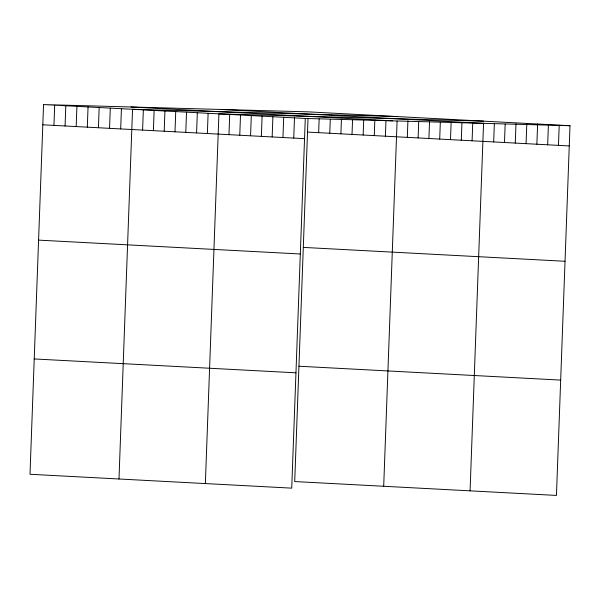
<?xml version="1.0" encoding="UTF-8"?>
<svg xmlns="http://www.w3.org/2000/svg" width="600" height="600" viewBox="0 0 600 600"><rect width="100%" height="100%" fill="white"/><g stroke="black" fill="none" stroke-linecap="round" stroke-linejoin="round"><path stroke-width="0.9" d="M43.553 104.58L30 474.278L291.728 488.145L305.288 118.448L43.553 104.58L308.272 111.855L570 125.722L556.447 495.42L294.712 481.553L308.032 118.29M53.94 125.392L54.682 105.172M65.062 125.977L65.805 105.757M76.185 126.57L76.927 106.35M87.308 127.155L88.05 106.935M98.43 127.748L99.172 107.528M109.56 128.333L110.295 108.113M120.683 128.925L121.425 108.705M118.988 478.995L132.547 109.297L397.26 116.573M142.597 130.087L143.34 109.868M153.398 130.657L154.14 110.438M164.19 131.227L164.933 111.007M174.99 131.805L175.733 111.585M185.782 132.375L186.525 112.155M196.583 132.945L197.325 112.725M207.375 133.515L208.118 113.295M205.358 483.57L218.917 113.873L483.63 121.148M228.968 134.663L229.71 114.442M239.767 135.233L240.51 115.012M250.567 135.803L251.303 115.583M261.36 136.38L262.103 116.16M272.16 136.95L272.895 116.73M282.952 137.52L283.695 117.3M293.752 138.09L294.487 117.87M318.653 132.667L319.155 118.882M329.775 133.252L330.278 119.468M340.897 133.845L341.438 119.137M352.02 134.43L352.56 119.73M363.142 135.023L363.72 119.4M374.272 135.615L374.843 119.985M385.395 136.2L385.965 120.578M383.7 486.27L397.088 121.163M407.31 137.363L407.918 120.817M418.11 137.933L418.717 121.387M428.903 138.502L429.548 121.042M439.702 139.08L440.31 122.535M450.495 139.65L451.14 122.19M461.295 140.22L461.933 122.76M472.088 140.79L472.763 122.415M470.07 490.845L483.562 122.985M493.68 141.938L494.355 123.555M504.48 142.507L505.155 124.125M515.28 143.078L515.985 123.78M526.072 143.655L526.815 123.435M536.873 144.225L537.607 124.005M547.665 144.795L548.408 124.575M558.465 145.365L559.2 125.153M305.288 118.448L570 125.722M220.913 109.455L482.647 123.323M130.913 106.98L392.64 120.847M307.53 132.075L569.257 145.942M42.818 124.8L304.545 138.667M303.3 247.403L565.028 261.27M38.588 240.127L300.315 253.995M298.942 366.225L560.67 380.093M34.23 358.95L295.957 372.817"/></g></svg>
